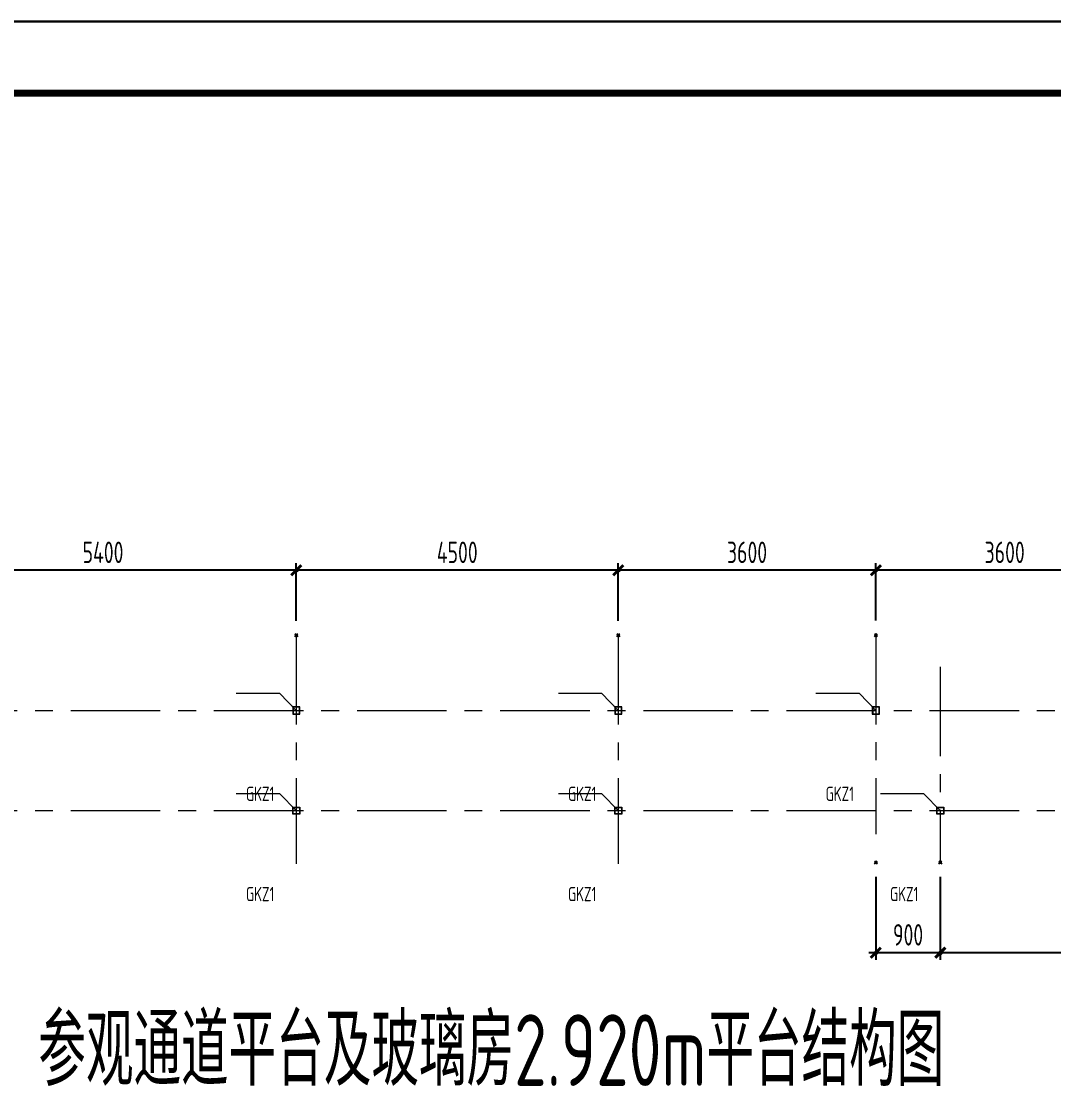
# Model space of a CAD drawing. Extents: x 498328 to 716449, y -893371 to -467753.
# Drawn here: x 547105 to 561526, y -706766 to -691730 of the extents above; entities that cross this region are included whole.
import ezdxf
from ezdxf.enums import TextEntityAlignment as Align

# ---------------------------------------------------------------- set-up
doc = ezdxf.new("R2010")
doc.units = 0
doc.header["$LTSCALE"] = 1000
doc.header["$PDMODE"] = 35
doc.header["$PDSIZE"] = 20
doc.linetypes.add('CENTER', pattern=[2, 1.25, -0.25, 0.25, -0.25])
doc.linetypes.add('Continuous-STLayerSet-ColCode', pattern=[0])
doc.layers.get('0').update_dxf_attribs({"linetype": 'CONTINUOUS'})
for name, color, linetype in [('1轮廓实线层', 7, 'CONTINUOUS'), ('AXIS', 251, 'CENTER'), ('DIM', 3, 'CONTINUOUS'), ('PUB_TEXT', 7, 'CONTINUOUS'), ('PUB_TITLE', 4, 'CONTINUOUS')]:
    doc.layers.add(name, color=color, linetype=linetype)
doc.layers.add('22', color=7, linetype='CONTINUOUS', plot=False)
doc.layers.add('yichutu', color=7, linetype='CONTINUOUS', true_color=0xffffff, plot=False)
doc.layers.add('平立面图梁柱撑编号', color=7, linetype='CONTINUOUS', lineweight=18)
doc.styles.add('TSSD-REIN', font='tssdeng.shx', dxfattribs={"width": 0.7, "bigfont": 'tssdchn.shx'})
doc.styles.add('TSSD_DIMENSION', font='Tssdeng.shx', dxfattribs={"width": 0.7, "bigfont": 'hztxt.shx'})
doc.styles.add('TSSD_REIN', font='Tssdeng.shx', dxfattribs={"width": 0.7, "bigfont": 'hztxt.shx'})
doc.dimstyles.new('TSSD_100_100', dxfattribs={"dimtxt": 300, "dimasz": 100, "dimexe": 100, "dimexo": 200, "dimgap": 100, "dimtad": 1, "dimdec": 0, "dimzin": 0, "dimdsep": 46, "dimtxsty": 'TSSD_DIMENSION', "dimblk": 'ARCHTICK', "dimcen": 0, "dimdle": 100, "dimclrt": 7, "dimadec": 0, "dimazin": 0, "dimtfac": 1, "dimtdec": 0, "dimtix": 1, "dimtmove": 2, "dimatfit": 0, "dimldrblk": 'ARCHTICK', "dimfxl": 0, "dimtolj": 1, "dimtzin": 0, "dimarcsym": 0})

# ---------------------------------------------------------------- blocks, each defined once
blk = doc.blocks.new('_ARCHTICK')
at = {"color": 0, "const_width": 0.4}
blk.add_lwpolyline([(-0.71, -0.71), (0.71, 0.71)], dxfattribs=at)
blk = doc.blocks.new('*D67')
at = {"layer": '22', "color": 0, "transparency": 16777216}
for p in [(559944, -703481), (565644, -703481), (559944, -704743)]:
    blk.add_point(p, dxfattribs=at)
at = {"layer": 'DIM', "color": 0, "lineweight": -2, "transparency": 16777216}
for p, q in [((559944, -703681), (559944, -704843)), ((565644, -703681), (565644, -704843)), ((565744, -704743), (559844, -704743))]:
    blk.add_line(p, q, dxfattribs=at)
at = {"layer": 'DIM', "color": 0, "lineweight": -2, "transparency": 16777216, "xscale": 100, "yscale": 100, "zscale": 100, "rotation": 180}
blk.add_blockref('_ARCHTICK', (559944, -704743), dxfattribs=at)
at = {"layer": 'DIM', "color": 0, "lineweight": -2, "transparency": 16777216, "xscale": 100, "yscale": 100, "zscale": 100}
blk.add_blockref('_ARCHTICK', (565644, -704743), dxfattribs=at)
at = {"layer": 'DIM', "color": 7, "lineweight": 20, "transparency": 16777216, "insert": (562794, -704493), "char_height": 300, "attachment_point": 5, "style": 'TSSD_DIMENSION'}
blk.add_mtext('\\A1;5700', dxfattribs=at)
blk = doc.blocks.new('*D77')
at = {"layer": '22', "color": 0, "transparency": 16777216}
for p in [(555444, -699398), (555444, -700304), (559044, -700302)]:
    blk.add_point(p, dxfattribs=at)
at = {"layer": 'DIM', "color": 0, "lineweight": -2, "transparency": 16777216}
for p, q in [((559144, -699398), (555344, -699398)), ((555444, -700104), (555444, -699298)), ((559044, -700102), (559044, -699298))]:
    blk.add_line(p, q, dxfattribs=at)
at = {"layer": 'DIM', "color": 0, "lineweight": -2, "transparency": 16777216, "xscale": 100, "yscale": 100, "zscale": 100, "rotation": 180}
blk.add_blockref('_ARCHTICK', (555444, -699398), dxfattribs=at)
at = {"layer": 'DIM', "color": 0, "lineweight": -2, "transparency": 16777216, "xscale": 100, "yscale": 100, "zscale": 100}
blk.add_blockref('_ARCHTICK', (559044, -699398), dxfattribs=at)
at = {"layer": 'DIM', "color": 7, "lineweight": 20, "transparency": 16777216, "insert": (557244, -699148), "char_height": 300, "attachment_point": 5, "style": 'TSSD_DIMENSION'}
blk.add_mtext('\\A1;3600', dxfattribs=at)
blk = doc.blocks.new('*D68')
at = {"layer": '22', "color": 0, "transparency": 16777216}
for p in [(559044, -699398), (559044, -700302), (562644, -700302)]:
    blk.add_point(p, dxfattribs=at)
at = {"layer": 'DIM', "color": 0, "lineweight": -2, "transparency": 16777216}
for p, q in [((562744, -699398), (558944, -699398)), ((559044, -700102), (559044, -699298)), ((562644, -700102), (562644, -699298))]:
    blk.add_line(p, q, dxfattribs=at)
at = {"layer": 'DIM', "color": 0, "lineweight": -2, "transparency": 16777216, "xscale": 100, "yscale": 100, "zscale": 100, "rotation": 180}
blk.add_blockref('_ARCHTICK', (559044, -699398), dxfattribs=at)
at = {"layer": 'DIM', "color": 0, "lineweight": -2, "transparency": 16777216, "xscale": 100, "yscale": 100, "zscale": 100}
blk.add_blockref('_ARCHTICK', (562644, -699398), dxfattribs=at)
at = {"layer": 'DIM', "color": 7, "lineweight": 20, "transparency": 16777216, "insert": (560844, -699148), "char_height": 300, "attachment_point": 5, "style": 'TSSD_DIMENSION'}
blk.add_mtext('\\A1;3600', dxfattribs=at)
blk = doc.blocks.new('*D78')
at = {"layer": '22', "color": 0, "transparency": 16777216}
for p in [(550944, -699398), (550944, -700304), (555444, -700304)]:
    blk.add_point(p, dxfattribs=at)
at = {"layer": 'DIM', "color": 0, "lineweight": -2, "transparency": 16777216}
for p, q in [((555544, -699398), (550844, -699398)), ((550944, -700104), (550944, -699298)), ((555444, -700104), (555444, -699298))]:
    blk.add_line(p, q, dxfattribs=at)
at = {"layer": 'DIM', "color": 0, "lineweight": -2, "transparency": 16777216, "xscale": 100, "yscale": 100, "zscale": 100, "rotation": 180}
blk.add_blockref('_ARCHTICK', (550944, -699398), dxfattribs=at)
at = {"layer": 'DIM', "color": 0, "lineweight": -2, "transparency": 16777216, "xscale": 100, "yscale": 100, "zscale": 100}
blk.add_blockref('_ARCHTICK', (555444, -699398), dxfattribs=at)
at = {"layer": 'DIM', "color": 7, "lineweight": 20, "transparency": 16777216, "insert": (553194, -699148), "char_height": 300, "attachment_point": 5, "style": 'TSSD_DIMENSION'}
blk.add_mtext('\\A1;4500', dxfattribs=at)
blk = doc.blocks.new('*D79')
at = {"layer": '22', "color": 0, "transparency": 16777216}
for p in [(545544, -699398), (545544, -700304), (550944, -700304)]:
    blk.add_point(p, dxfattribs=at)
at = {"layer": 'DIM', "color": 0, "lineweight": -2, "transparency": 16777216}
for p, q in [((551044, -699398), (545444, -699398)), ((545544, -700104), (545544, -699298)), ((550944, -700104), (550944, -699298))]:
    blk.add_line(p, q, dxfattribs=at)
at = {"layer": 'DIM', "color": 0, "lineweight": -2, "transparency": 16777216, "xscale": 100, "yscale": 100, "zscale": 100, "rotation": 180}
blk.add_blockref('_ARCHTICK', (545544, -699398), dxfattribs=at)
at = {"layer": 'DIM', "color": 0, "lineweight": -2, "transparency": 16777216, "xscale": 100, "yscale": 100, "zscale": 100}
blk.add_blockref('_ARCHTICK', (550944, -699398), dxfattribs=at)
at = {"layer": 'DIM', "color": 7, "lineweight": 20, "transparency": 16777216, "insert": (548244, -699148), "char_height": 300, "attachment_point": 5, "style": 'TSSD_DIMENSION'}
blk.add_mtext('\\A1;5400', dxfattribs=at)
blk = doc.blocks.new('*D75')
at = {"layer": '22', "color": 0, "transparency": 16777216}
for p in [(559044, -703481), (559944, -703481), (559044, -704743)]:
    blk.add_point(p, dxfattribs=at)
at = {"layer": 'DIM', "color": 0, "lineweight": -2, "transparency": 16777216}
for p, q in [((559044, -703681), (559044, -704843)), ((559944, -703681), (559944, -704843)), ((560044, -704743), (558944, -704743))]:
    blk.add_line(p, q, dxfattribs=at)
at = {"layer": 'DIM', "color": 0, "lineweight": -2, "transparency": 16777216, "xscale": 100, "yscale": 100, "zscale": 100, "rotation": 180}
blk.add_blockref('_ARCHTICK', (559044, -704743), dxfattribs=at)
at = {"layer": 'DIM', "color": 0, "lineweight": -2, "transparency": 16777216, "xscale": 100, "yscale": 100, "zscale": 100}
blk.add_blockref('_ARCHTICK', (559944, -704743), dxfattribs=at)
at = {"layer": 'DIM', "color": 7, "lineweight": 20, "transparency": 16777216, "insert": (559494, -704493), "char_height": 300, "attachment_point": 5, "style": 'TSSD_DIMENSION'}
blk.add_mtext('\\A1;900', dxfattribs=at)
blk = doc.blocks.new('yct-841-594-84100-59400-100-1000.0')
at = {"layer": 'yichutu', "color": 7, "true_color": 0xffffff}
blk.add_lwpolyline([(0, 0), (0, 59400), (84100, 59400), (84100, 0)], close=True, dxfattribs=at)

msp = doc.modelspace()

# ---------------------------------------------------------------- linework, layer by layer
at = {"layer": '1轮廓实线层', "color": 4, "lineweight": 20}
for points in [[(550994.5, -701407.5), (550994.5, -701307.5), (550894.5, -701307.5), (550894.5, -701407.5)], [(550989.5, -701402.5), (550989.5, -701312.5), (550899.5, -701312.5), (550899.5, -701402.5)], [(555494.5, -701407.5), (555494.5, -701307.5), (555394.5, -701307.5), (555394.5, -701407.5)], [(555489.5, -701402.5), (555489.5, -701312.5), (555399.5, -701312.5), (555399.5, -701402.5)], [(559094.5, -701407.5), (559094.5, -701307.5), (558994.5, -701307.5), (558994.5, -701407.5)], [(559089.5, -701402.5), (559089.5, -701312.5), (558999.5, -701312.5), (558999.5, -701402.5)], [(550994.5, -702707.5), (550994.5, -702807.5), (550894.5, -702807.5), (550894.5, -702707.5)], [(550989.5, -702712.5), (550989.5, -702802.5), (550899.5, -702802.5), (550899.5, -702712.5)], [(555494.5, -702707.5), (555494.5, -702807.5), (555394.5, -702807.5), (555394.5, -702707.5)], [(555489.5, -702712.5), (555489.5, -702802.5), (555399.5, -702802.5), (555399.5, -702712.5)], [(559994.5, -702707.5), (559994.5, -702807.5), (559894.5, -702807.5), (559894.5, -702707.5)], [(559989.5, -702712.5), (559989.5, -702802.5), (559899.5, -702802.5), (559899.5, -702712.5)]]:
    msp.add_lwpolyline(points, close=True, dxfattribs=at)
at = {"layer": 'AXIS', "lineweight": 20}
for p, q in [((550944.5, -700303.7), (550944.5, -703500.5)), ((555444.5, -700303.7), (555444.5, -703500.5)), ((559044.5, -700301.9), (559044.5, -703085.4)), ((559944.5, -700748.4), (559944.5, -703500.5)), ((531794.5, -701357.5), (581282.6, -701357.5)), ((531794.5, -702757.5), (581282.6, -702757.5))]:
    msp.add_line(p, q, dxfattribs=at)
at = {"layer": 'PUB_TITLE'}
msp.add_lwpolyline([(526627.4, -751130.4), (610727.4, -751130.4), (610727.4, -691730.4), (526627.4, -691730.4)], close=True, dxfattribs=at)
at = {"layer": 'PUB_TITLE', "const_width": 100}
msp.add_lwpolyline([(529127.4, -750130.4), (609727.4, -750130.4), (609727.4, -692730.4), (529127.4, -692730.4)], close=True, dxfattribs=at)
at = {"layer": '平立面图梁柱撑编号', "color": 7, "linetype": 'Continuous-STLayerSet-ColCode', "lineweight": 18}
for p, q in [((550716.2, -701121.3), (550106.6, -701121.3)), ((550944.5, -701357.5), (550716.2, -701121.3)), ((555216.1, -701121.3), (554606.6, -701121.3)), ((555444.5, -701357.5), (555216.1, -701121.3)), ((558816.1, -701121.3), (558206.6, -701121.3)), ((559044.5, -701357.5), (558816.1, -701121.3)), ((550716.2, -702521.3), (550106.6, -702521.3)), ((550944.5, -702757.5), (550716.2, -702521.3)), ((555216.1, -702521.3), (554606.6, -702521.3)), ((555444.5, -702757.5), (555216.1, -702521.3)), ((559716.2, -702521.3), (559106.6, -702521.3)), ((559944.5, -702757.5), (559716.2, -702521.3))]:
    msp.add_line(p, q, dxfattribs=at)

# ---------------------------------------------------------------- block references
at = {"layer": 'yichutu'}
msp.add_blockref('yct-841-594-84100-59400-100-1000.0', (526627.4, -751130.4), dxfattribs=at)

# ---------------------------------------------------------------- texts
at = {"layer": 'PUB_TEXT', "lineweight": 15, "style": 'TSSD_REIN', "width": 0.7}
for p in [(550440, -702683.1), (554940, -702683.1), (558540, -702683.1), (550440, -704083.1), (554940, -704083.1), (559440, -704083.1)]:
    msp.add_text('GKZ1', height=200, dxfattribs=at).set_placement(p, align=Align.BOTTOM_CENTER)
at = {"layer": 'PUB_TEXT', "lineweight": 15, "style": 'TSSD-REIN', "width": 0.7}
msp.add_text('参观通道平台及玻璃房2.920m平台结构图', height=1000, dxfattribs=at).set_placement((547339.6, -706604.2))

# ---------------------------------------------------------------- dimensions: what is measured, and where the dimension line sits
at = {"layer": 'DIM', "lineweight": 20}
for base, p1, p2, picture, middle in [((545544.5, -699398.1), (550944.5, -700303.7), (545544.5, -700303.7), '*D79', (548244.5, -699148.1)), ((550944.5, -699398.1), (555444.5, -700303.7), (550944.5, -700303.7), '*D78', (553194.5, -699148.1)), ((555444.5, -699398.3), (559044.5, -700301.9), (555444.5, -700303.7), '*D77', (557244.5, -699148.3)), ((559044.5, -699398.3), (562644.5, -700301.9), (559044.5, -700301.9), '*D68', (560844.5, -699148.3)), ((559044.5, -704742.9), (559944.5, -703480.5), (559044.5, -703480.5), '*D75', (559494.5, -704492.9)), ((559944.5, -704742.9), (565644.5, -703480.5), (559944.5, -703480.5), '*D67', (562794.5, -704492.9))]:
    dim = msp.add_linear_dim(base=base, p1=p1, p2=p2, dimstyle='TSSD_100_100', dxfattribs=at)
    dim.commit()
    dim.dimension.update_dxf_attribs({"geometry": picture, "text_midpoint": middle})

doc.saveas('drawing.dxf')
